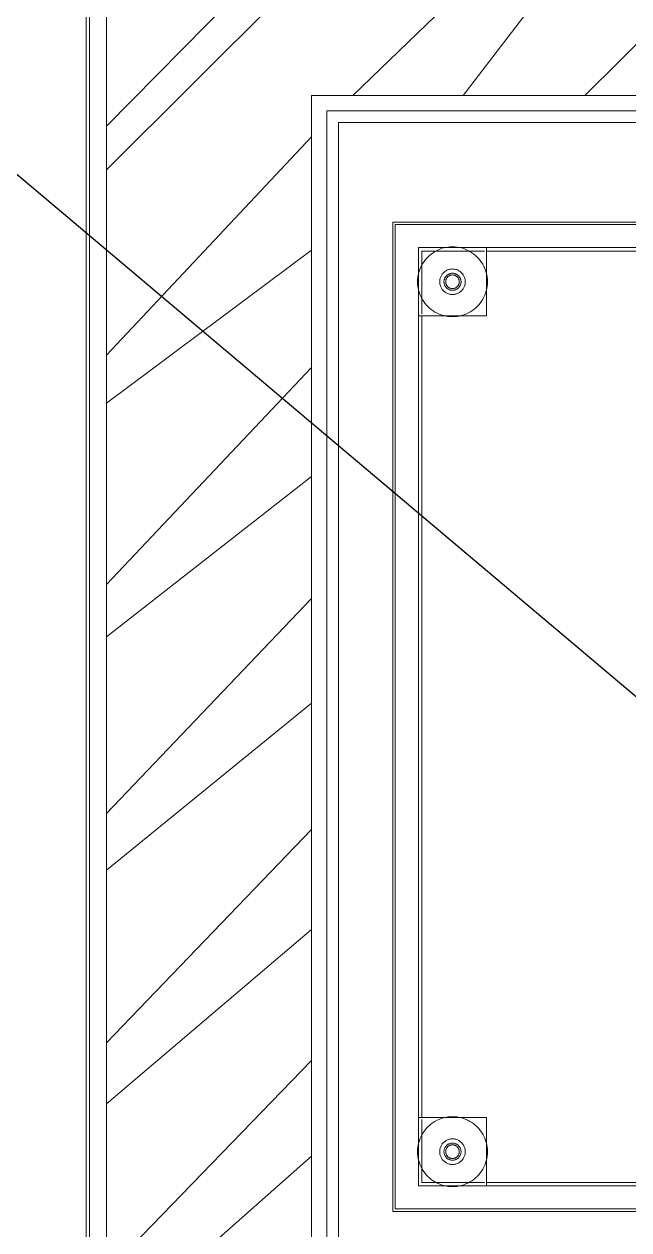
# Model space of a CAD drawing. Header units: millimetres. Extents: x -32 to 417638015, y -35 to 175284279.
# Drawn here: x 416312210 to 416312564, y 175270426 to 175271133 of the extents above; entities that cross this region are included whole.
import ezdxf
from ezdxf.enums import TextEntityAlignment as Align

# ---------------------------------------------------------------- set-up
doc = ezdxf.new("R2010")
doc.units = ezdxf.units.MM
for name, color, linetype, lineweight in [('_ЭМ_ТХ_пищеблок', 7, 'Continuous', 30), ('Атрибут', 7, 'Continuous', 5), ('ДОНМ_ТХ_(Нейтральное_мебель)', 7, 'Continuous', 0), ('Стены отделка', 7, 'Continuous', 30), ('Стены штриховка', 7, 'Continuous', 9), ('ШТРИХОВКА', 252, 'Continuous', 15)]:
    doc.layers.add(name, color=color, linetype=linetype, lineweight=lineweight)
doc.layers.add('PDF __ЭМ_Надписи', color=7, linetype='Continuous')
doc.layers.add('ЭОМ_Лотки рабочие', color=5, linetype='Continuous')
doc.styles.add('ISOCPEUR', font='isocpeur.ttf', dxfattribs={"width": 0.85, "height": 274.9999999999997})

# ---------------------------------------------------------------- blocks, each defined once
blk = doc.blocks.new('*U100')
at = {"color": 0}
for points in [[(580.0074338697923, 400), (580.0074338697923, 0), (0, 0), (0, 400), (580.0074338697923, 400)], [(578.5074338697923, 398.5), (578.5074338697923, 1.5), (1.5, 1.5), (1.5, 398.5), (578.5074338697923, 398.5)], [(15, 15), (15, 385)], [(565.0074338697923, 385), (565.0074338697923, 15)], [(17, 55), (17, 346.1000061035156)], [(563.0074338697923, 55), (563.0074338697923, 346.1000061035156)], [(35, 14.5), (36.36587524414062, 14.54541015625), (37.71505737304688, 14.6802978515625), (39.04379272460938, 14.9024658203125), (40.348388671875, 15.20977783203125), (41.625, 15.5999755859375), (42.869873046875, 16.071044921875), (44.07940673828125, 16.6207275390625), (45.249755859375, 17.24688720703125), (46.377197265625, 17.9473876953125), (47.45797729492188, 18.719970703125), (48.4884033203125, 19.5626220703125), (49.46466064453125, 20.47308349609375), (50.383056640625, 21.44921875), (51.23980712890625, 22.48883056640625), (52.03121948242188, 23.58984375), (52.75350952148438, 24.75), (53.3970947265625, 25.95562744140625), (53.95492553710938, 27.19146728515625), (54.42684936523438, 28.4532470703125), (54.81301879882812, 29.7366943359375), (55.11334228515625, 31.03741455078125), (55.32785034179688, 32.35107421875), (55.45660400390625, 33.67333984375), (55.49951171875, 35), (55.45660400390625, 36.32659912109375), (55.327880859375, 37.64892578125), (55.11334228515625, 38.96258544921875), (54.81298828125, 40.2633056640625), (54.4268798828125, 41.54669189453125), (53.95489501953125, 42.8084716796875), (53.3970947265625, 44.04437255859375), (52.75350952148438, 45.25), (52.03121948242188, 46.41015625), (51.23983764648438, 47.51116943359375), (50.383056640625, 48.55078125), (49.46466064453125, 49.5269775390625), (48.4884033203125, 50.4373779296875), (47.4580078125, 51.280029296875), (46.377197265625, 52.0526123046875), (45.249755859375, 52.75311279296875), (44.07940673828125, 53.3792724609375), (42.86990356445312, 53.928955078125), (41.62496948242188, 54.4000244140625), (40.34835815429688, 54.79022216796875), (39.0438232421875, 55.0975341796875), (37.715087890625, 55.3197021484375), (36.36590576171875, 55.45458984375), (33.63412475585938, 55.45458984375), (32.28494262695312, 55.3197021484375), (30.95620727539062, 55.0975341796875), (29.651611328125, 54.79022216796875), (28.375, 54.4000244140625), (27.13006591796875, 53.928955078125), (25.92059326171875, 53.3792724609375), (24.750244140625, 52.75311279296875), (23.62274169921875, 52.0526123046875), (22.54202270507812, 51.280029296875), (21.5115966796875, 50.4373779296875), (20.53533935546875, 49.52691650390625), (19.616943359375, 48.55078125), (18.76019287109375, 47.51116943359375), (17.96878051757812, 46.41015625), (17.24649047851562, 45.25), (16.6029052734375, 44.04437255859375), (16.0450439453125, 42.80853271484375), (15.57315063476562, 41.5467529296875), (15.18698120117188, 40.2633056640625), (14.88665771484375, 38.96258544921875), (14.67205810546875, 37.64892578125), (14.5433349609375, 36.32666015625), (14.50048828125, 35), (14.5433349609375, 33.67340087890625), (14.672119140625, 32.35107421875), (14.88665771484375, 31.03741455078125), (15.18701171875, 29.7366943359375), (15.5731201171875, 28.45330810546875), (16.04510498046875, 27.1915283203125), (16.6029052734375, 25.95562744140625), (17.24649047851562, 24.75), (17.96878051757812, 23.58984375), (18.76016235351562, 22.48883056640625), (19.616943359375, 21.44921875), (20.53533935546875, 20.4730224609375), (21.51162719726562, 19.5626220703125), (22.54205322265625, 18.719970703125), (23.62283325195312, 17.9473876953125), (24.750244140625, 17.24688720703125), (25.92059326171875, 16.6207275390625), (27.130126953125, 16.071044921875), (28.375, 15.5999755859375), (29.65164184570312, 15.20977783203125), (30.9561767578125, 14.9024658203125), (32.284912109375, 14.6802978515625), (33.63409423828125, 14.54541015625), (35, 14.5)], [(15, 55), (55, 55), (55, 15)], [(53.79998779296875, 17), (17, 17), (17, 53.79998779296875)], [(545.0074338697923, 14.5), (546.3732785963548, 14.54541015625), (547.7225217604173, 14.6802978515625), (549.0512571119798, 14.9024658203125), (550.3558225416673, 15.20977783203125), (551.6324338697923, 15.5999755859375), (552.8773679518235, 16.071044921875), (554.0868406080735, 16.6207275390625), (555.2571897291673, 17.24688720703125), (556.3846311354173, 17.9473876953125), (557.4654416822923, 18.719970703125), (558.4958371901048, 19.5626220703125), (559.4720945143235, 20.47308349609375), (560.3904905104173, 21.44921875), (561.2472409986985, 22.48883056640625), (562.0386838697923, 23.58984375), (562.7609739088548, 24.75), (563.404589631511, 25.95562744140625), (563.9623899244798, 27.19146728515625), (564.4343137526048, 28.4532470703125), (564.8204221510423, 29.7366943359375), (565.1208371901048, 31.03741455078125), (565.3353757643235, 32.35107421875), (565.4640989088548, 33.67333984375), (565.5069455885423, 35), (565.4640989088548, 36.32659912109375), (565.3353147291673, 37.64892578125), (565.1207761549485, 38.96258544921875), (564.8204221510423, 40.2633056640625), (564.4343137526048, 41.54669189453125), (563.9623899244798, 42.8084716796875), (563.404589631511, 44.04437255859375), (562.7609739088548, 45.25), (562.0386838697923, 46.41015625), (561.2473020338548, 47.51116943359375), (560.3904905104173, 48.55078125), (559.4720945143235, 49.5269775390625), (558.4958371901048, 50.4373779296875), (557.465380647136, 51.280029296875), (556.3846311354173, 52.0526123046875), (555.2571897291673, 52.75311279296875), (554.0868406080735, 53.3792724609375), (552.8773679518235, 53.928955078125), (551.6324338697923, 54.4000244140625), (550.3558225416673, 54.79022216796875), (549.0512571119798, 55.0975341796875), (547.7225217604173, 55.3197021484375), (546.373339631511, 55.45458984375), (543.6415891432298, 55.45458984375), (542.2923459791673, 55.3197021484375), (540.9636106276048, 55.0975341796875), (539.6590451979173, 54.79022216796875), (538.3824338697923, 54.4000244140625), (537.1375608229173, 53.928955078125), (535.928027131511, 53.3792724609375), (534.7576780104173, 52.75311279296875), (533.6302366041673, 52.0526123046875), (532.5494260572923, 51.280029296875), (531.5190305494798, 50.4373779296875), (530.542773225261, 49.52691650390625), (529.6243772291673, 48.55078125), (528.767626740886, 47.51116943359375), (527.9761838697923, 46.41015625), (527.2538938307298, 45.25), (526.6103391432298, 44.04437255859375), (526.0524778151048, 42.80853271484375), (525.5805539869798, 41.5467529296875), (525.194384553386, 40.2633056640625), (524.8940305494798, 38.96258544921875), (524.6795530104173, 37.64892578125), (524.5507688307298, 36.32666015625), (524.5079221510423, 35), (524.5507688307298, 33.67340087890625), (524.6795530104173, 32.35107421875), (524.894091584636, 31.03741455078125), (525.1944455885423, 29.7366943359375), (525.5805539869798, 28.45330810546875), (526.0524778151048, 27.1915283203125), (526.6102781080735, 25.95562744140625), (527.2538938307298, 24.75), (527.9761838697923, 23.58984375), (528.7675657057298, 22.48883056640625), (529.6243772291673, 21.44921875), (530.542773225261, 20.4730224609375), (531.5190305494798, 19.5626220703125), (532.5494260572923, 18.719970703125), (533.6302366041673, 17.9473876953125), (534.7576780104173, 17.24688720703125), (535.928027131511, 16.6207275390625), (537.137499787761, 16.071044921875), (538.3824338697923, 15.5999755859375), (539.6590451979173, 15.20977783203125), (540.9636106276048, 14.9024658203125), (542.2923459791673, 14.6802978515625), (543.6415281080735, 14.54541015625), (545.0074338697923, 14.5)], [(525.0074338697923, 15), (525.0074338697923, 55), (565.0074338697923, 55)], [(563.0074338697923, 53.79998779296875), (563.0074338697923, 17), (526.2074460768235, 17)], [(35, 42.5), (34.50027465820312, 42.4833984375), (34.00665283203125, 42.43402099609375), (33.52053833007812, 42.352783203125), (33.04327392578125, 42.2403564453125), (32.57623291015625, 42.0975341796875), (32.12078857421875, 41.92523193359375), (31.67825317382812, 41.72412109375), (31.25009155273438, 41.49505615234375), (30.83761596679688, 41.23876953125), (30.44219970703125, 40.95611572265625), (30.06524658203125, 40.6478271484375), (29.70806884765625, 40.31475830078125), (29.3720703125, 39.9576416015625), (29.05862426757812, 39.5772705078125), (28.76907348632812, 39.1744384765625), (28.50482177734375, 38.75), (28.26934814453125, 38.3089599609375), (28.06521606445312, 37.8568115234375), (27.892578125, 37.3951416015625), (27.7513427734375, 36.92559814453125), (27.64144897460938, 36.44970703125), (27.56298828125, 35.9691162109375), (27.51583862304688, 35.4853515625), (27.50018310546875, 35), (27.51583862304688, 34.5146484375), (27.56292724609375, 34.0308837890625), (27.6414794921875, 33.55029296875), (27.7513427734375, 33.07440185546875), (27.89260864257812, 32.6048583984375), (28.0653076171875, 32.14324951171875), (28.26934814453125, 31.69110107421875), (28.50482177734375, 31.25), (28.76907348632812, 30.8255615234375), (29.05859375, 30.4227294921875), (29.37210083007812, 30.0423583984375), (29.70806884765625, 29.68524169921875), (30.06527709960938, 29.3521728515625), (30.44223022460938, 29.0439453125), (30.83761596679688, 28.76123046875), (31.25009155273438, 28.50494384765625), (31.67828369140625, 28.27587890625), (32.12078857421875, 28.07476806640625), (32.57623291015625, 27.9024658203125), (33.04330444335938, 27.7596435546875), (33.52056884765625, 27.647216796875), (34.00668334960938, 27.56597900390625), (34.50027465820312, 27.5166015625), (35.49972534179688, 27.5166015625), (35.99334716796875, 27.56597900390625), (36.47946166992188, 27.647216796875), (36.95672607421875, 27.7596435546875), (37.42376708984375, 27.9024658203125), (37.87921142578125, 28.07476806640625), (38.32174682617188, 28.27587890625), (38.74990844726562, 28.50494384765625), (39.16238403320312, 28.76123046875), (39.55780029296875, 29.04388427734375), (39.93475341796875, 29.3521728515625), (40.29193115234375, 29.68524169921875), (40.6279296875, 30.0423583984375), (40.94137573242188, 30.4227294921875), (41.23092651367188, 30.8255615234375), (41.49517822265625, 31.25), (41.73065185546875, 31.6910400390625), (41.93478393554688, 32.1431884765625), (42.107421875, 32.6048583984375), (42.2486572265625, 33.07440185546875), (42.3585205078125, 33.55029296875), (42.43701171875, 34.0308837890625), (42.48416137695312, 34.5146484375), (42.49981689453125, 35), (42.48416137695312, 35.4853515625), (42.43707275390625, 35.9691162109375), (42.3585205078125, 36.44970703125), (42.2486572265625, 36.92559814453125), (42.10739135742188, 37.3951416015625), (41.9346923828125, 37.85675048828125), (41.73065185546875, 38.30889892578125), (41.49517822265625, 38.75), (41.23092651367188, 39.1744384765625), (40.94140625, 39.5772705078125), (40.62789916992188, 39.9576416015625), (40.29193115234375, 40.31475830078125), (39.93472290039062, 40.6478271484375), (39.55780029296875, 40.95611572265625), (39.16238403320312, 41.23876953125), (38.74990844726562, 41.49505615234375), (38.32171630859375, 41.72412109375), (37.87921142578125, 41.92523193359375), (37.42376708984375, 42.0975341796875), (36.95669555664062, 42.2403564453125), (36.47943115234375, 42.352783203125), (35.99331665039062, 42.43402099609375), (35.49972534179688, 42.4833984375), (35, 42.5)], [(545.0074338697923, 42.5), (544.5076780104173, 42.4833984375), (544.0140867018235, 42.43402099609375), (543.5279416822923, 42.352783203125), (543.0507077955735, 42.2403564453125), (542.5836667799485, 42.0975341796875), (542.1281614088548, 41.92523193359375), (541.6856565260423, 41.72412109375), (541.2575559401048, 41.49505615234375), (540.8450803541673, 41.23876953125), (540.4496335768235, 40.95611572265625), (540.0726804518235, 40.6478271484375), (539.7154416822923, 40.31475830078125), (539.3795041822923, 39.9576416015625), (539.0660276197923, 39.5772705078125), (538.7764768385423, 39.1744384765625), (538.512255647136, 38.75), (538.2767820143235, 38.3089599609375), (538.0726194166673, 37.8568115234375), (537.9000119947923, 37.3951416015625), (537.7587766432298, 36.92559814453125), (537.6489133619798, 36.44970703125), (537.5704221510423, 35.9691162109375), (537.5233030104173, 35.4853515625), (537.507616975261, 35), (537.5233030104173, 34.5146484375), (537.570361115886, 34.0308837890625), (537.6489133619798, 33.55029296875), (537.7587766432298, 33.07440185546875), (537.9000119947923, 32.6048583984375), (538.0727414869798, 32.14324951171875), (538.2767820143235, 31.69110107421875), (538.512255647136, 31.25), (538.7764768385423, 30.8255615234375), (539.0660276197923, 30.4227294921875), (539.3795041822923, 30.0423583984375), (539.7155027174485, 29.68524169921875), (540.0726194166673, 29.3521728515625), (540.4496335768235, 29.0439453125), (540.8450803541673, 28.76123046875), (541.2575559401048, 28.50494384765625), (541.6857175611985, 28.27587890625), (542.1281614088548, 28.07476806640625), (542.5836667799485, 27.9024658203125), (543.0507077955735, 27.7596435546875), (543.5280027174485, 27.647216796875), (544.0141477369798, 27.56597900390625), (544.5076780104173, 27.5166015625), (545.5071897291673, 27.5166015625), (546.000781037761, 27.56597900390625), (546.4869260572923, 27.647216796875), (546.964159944011, 27.7596435546875), (547.431200959636, 27.9024658203125), (547.8867063307298, 28.07476806640625), (548.3292112135423, 28.27587890625), (548.7573117994798, 28.50494384765625), (549.1697873854173, 28.76123046875), (549.565234162761, 29.04388427734375), (549.942187287761, 29.3521728515625), (550.2994260572923, 29.68524169921875), (550.6353635572923, 30.0423583984375), (550.9488401197923, 30.4227294921875), (551.2383909010423, 30.8255615234375), (551.5026120924485, 31.25), (551.738085725261, 31.6910400390625), (551.9422483229173, 32.1431884765625), (552.1148557447923, 32.6048583984375), (552.2560910963548, 33.07440185546875), (552.3659543776048, 33.55029296875), (552.4444455885423, 34.0308837890625), (552.4915647291673, 34.5146484375), (552.5072507643235, 35), (552.4915647291673, 35.4853515625), (552.4445066236985, 35.9691162109375), (552.3659543776048, 36.44970703125), (552.2560910963548, 36.92559814453125), (552.1148557447923, 37.3951416015625), (551.9421262526048, 37.85675048828125), (551.738085725261, 38.30889892578125), (551.5026120924485, 38.75), (551.2383909010423, 39.1744384765625), (550.9488401197923, 39.5772705078125), (550.6353635572923, 39.9576416015625), (550.299365022136, 40.31475830078125), (549.9422483229173, 40.6478271484375), (549.5651731276048, 40.95611572265625), (549.1697873854173, 41.23876953125), (548.7573117994798, 41.49505615234375), (548.329150178386, 41.72412109375), (547.8867063307298, 41.92523193359375), (547.431200959636, 42.0975341796875), (546.964159944011, 42.2403564453125), (546.486865022136, 42.352783203125), (546.0007200026048, 42.43402099609375), (545.5071897291673, 42.4833984375), (545.0074338697923, 42.5)], [(35, 40), (34.66683959960938, 39.9888916015625), (34.33779907226562, 39.9560546875), (34.01370239257812, 39.90185546875), (33.69552612304688, 39.826904296875), (33.38418579101562, 39.731689453125), (33.08050537109375, 39.6168212890625), (32.7855224609375, 39.4827880859375), (32.50006103515625, 39.33001708984375), (32.22506713867188, 39.1591796875), (31.96148681640625, 38.97076416015625), (31.71014404296875, 38.7652587890625), (31.4720458984375, 38.54315185546875), (31.248046875, 38.3050537109375), (31.0390625, 38.051513671875), (30.84603881835938, 37.782958984375), (30.66986083984375, 37.5), (30.51290893554688, 37.2059326171875), (30.37686157226562, 36.904541015625), (30.26168823242188, 36.5968017578125), (30.16757202148438, 36.28369140625), (30.09429931640625, 35.96649169921875), (30.0419921875, 35.64605712890625), (30.01055908203125, 35.32354736328125), (30.0001220703125, 35), (30.01058959960938, 34.67645263671875), (30.04196166992188, 34.3538818359375), (30.09429931640625, 34.03350830078125), (30.16754150390625, 33.71630859375), (30.26171875, 33.40325927734375), (30.3768310546875, 33.095458984375), (30.51287841796875, 32.7940673828125), (30.66986083984375, 32.5), (30.84600830078125, 32.217041015625), (31.0390625, 31.948486328125), (31.248046875, 31.6949462890625), (31.47201538085938, 31.45684814453125), (31.71017456054688, 31.2347412109375), (31.96142578125, 31.02923583984375), (32.22506713867188, 30.8408203125), (32.50006103515625, 30.66998291015625), (32.78549194335938, 30.51727294921875), (33.08053588867188, 30.3831787109375), (33.38412475585938, 30.268310546875), (33.69552612304688, 30.173095703125), (34.01370239257812, 30.09814453125), (34.3377685546875, 30.0439453125), (34.6668701171875, 30.0111083984375), (35.33316040039062, 30.0111083984375), (35.66220092773438, 30.0439453125), (35.98629760742188, 30.09814453125), (36.30447387695312, 30.173095703125), (36.61581420898438, 30.268310546875), (36.91949462890625, 30.3831787109375), (37.2144775390625, 30.5172119140625), (37.49993896484375, 30.66998291015625), (37.77493286132812, 30.8408203125), (38.03854370117188, 31.02923583984375), (38.28985595703125, 31.2347412109375), (38.52798461914062, 31.45684814453125), (38.751953125, 31.6949462890625), (38.9609375, 31.948486328125), (39.15399169921875, 32.217041015625), (39.33013916015625, 32.5), (39.48709106445312, 32.7940673828125), (39.62313842773438, 33.095458984375), (39.73831176757812, 33.4031982421875), (39.83242797851562, 33.71630859375), (39.90570068359375, 34.03350830078125), (39.9580078125, 34.35394287109375), (39.98944091796875, 34.67645263671875), (39.9998779296875, 35), (39.98941040039062, 35.32354736328125), (39.95803833007812, 35.6461181640625), (39.90570068359375, 35.96649169921875), (39.83245849609375, 36.28369140625), (39.73828125, 36.59674072265625), (39.6231689453125, 36.904541015625), (39.48712158203125, 37.2059326171875), (39.33013916015625, 37.5), (39.15399169921875, 37.782958984375), (38.9609375, 38.051513671875), (38.751953125, 38.3050537109375), (38.52798461914062, 38.54315185546875), (38.28988647460938, 38.7652587890625), (38.03857421875, 38.97076416015625), (37.77493286132812, 39.1591796875), (37.49993896484375, 39.33001708984375), (37.21450805664062, 39.48272705078125), (36.91949462890625, 39.6168212890625), (36.61587524414062, 39.731689453125), (36.30447387695312, 39.826904296875), (35.98629760742188, 39.90185546875), (35.6622314453125, 39.9560546875), (35.3331298828125, 39.9888916015625), (35, 40)], [(35, 39), (34.73348999023438, 38.9910888671875), (34.47021484375, 38.96484375), (34.21099853515625, 38.92144775390625), (33.9564208984375, 38.86151123046875), (33.70736694335938, 38.785400390625), (33.46441650390625, 38.6934814453125), (33.2283935546875, 38.586181640625), (33.00006103515625, 38.4639892578125), (32.78005981445312, 38.32733154296875), (32.56918334960938, 38.17657470703125), (32.36810302734375, 38.01214599609375), (32.1776123046875, 37.83447265625), (31.99844360351562, 37.64404296875), (31.83123779296875, 37.441162109375), (31.67681884765625, 37.22637939453125), (31.535888671875, 37), (31.41030883789062, 36.7647705078125), (31.301513671875, 36.52362060546875), (31.20944213867188, 36.27740478515625), (31.13406372070312, 36.0269775390625), (31.075439453125, 35.773193359375), (31.03359985351562, 35.516845703125), (31.00848388671875, 35.25885009765625), (31.00009155273438, 35), (31.00848388671875, 34.74114990234375), (31.03359985351562, 34.483154296875), (31.075439453125, 34.226806640625), (31.134033203125, 33.9730224609375), (31.20941162109375, 33.72259521484375), (31.30148315429688, 33.47637939453125), (31.41030883789062, 33.2352294921875), (31.535888671875, 33), (31.67681884765625, 32.77362060546875), (31.83126831054688, 32.558837890625), (31.99844360351562, 32.35595703125), (32.17767333984375, 32.16546630859375), (32.36807250976562, 31.98785400390625), (32.5692138671875, 31.82342529296875), (32.78009033203125, 31.67266845703125), (33.00006103515625, 31.5360107421875), (33.22842407226562, 31.413818359375), (33.46441650390625, 31.30657958984375), (33.70730590820312, 31.21466064453125), (33.9564208984375, 31.13848876953125), (34.2109375, 31.07855224609375), (34.47024536132812, 31.03515625), (34.73348999023438, 31.00885009765625), (35.26651000976562, 31.0089111328125), (35.52978515625, 31.03515625), (35.78900146484375, 31.07855224609375), (36.0435791015625, 31.13848876953125), (36.29263305664062, 31.214599609375), (36.53558349609375, 31.3065185546875), (36.7716064453125, 31.413818359375), (36.99993896484375, 31.5360107421875), (37.21994018554688, 31.67266845703125), (37.43081665039062, 31.82342529296875), (37.63189697265625, 31.98785400390625), (37.8223876953125, 32.16552734375), (38.00155639648438, 32.35595703125), (38.16876220703125, 32.558837890625), (38.32318115234375, 32.77362060546875), (38.464111328125, 33), (38.58969116210938, 33.2352294921875), (38.698486328125, 33.47637939453125), (38.79055786132812, 33.72259521484375), (38.86593627929688, 33.9730224609375), (38.924560546875, 34.226806640625), (38.96640014648438, 34.483154296875), (38.99151611328125, 34.74114990234375), (38.99990844726562, 35), (38.99151611328125, 35.25885009765625), (38.96640014648438, 35.516845703125), (38.924560546875, 35.773193359375), (38.865966796875, 36.0269775390625), (38.79058837890625, 36.27740478515625), (38.69851684570312, 36.52362060546875), (38.58969116210938, 36.7647705078125), (38.464111328125, 37), (38.32318115234375, 37.22637939453125), (38.16876220703125, 37.441162109375), (38.00155639648438, 37.64404296875), (37.82232666015625, 37.83453369140625), (37.63192749023438, 38.01214599609375), (37.4307861328125, 38.17657470703125), (37.21990966796875, 38.32733154296875), (36.99993896484375, 38.4639892578125), (36.77157592773438, 38.586181640625), (36.53558349609375, 38.69342041015625), (36.29269409179688, 38.78533935546875), (36.0435791015625, 38.86151123046875), (35.7890625, 38.92144775390625), (35.52975463867188, 38.96484375), (35.26651000976562, 38.99114990234375), (35, 39)], [(545.0074338697923, 40), (544.6743039869798, 39.9888916015625), (544.3452024244798, 39.9560546875), (544.0211057447923, 39.90185546875), (543.7029905104173, 39.826904296875), (543.3915891432298, 39.731689453125), (543.087939240886, 39.6168212890625), (542.7929563307298, 39.4827880859375), (542.5074949049485, 39.33001708984375), (542.2325315260423, 39.1591796875), (541.9688596510423, 38.97076416015625), (541.717577912761, 38.7652587890625), (541.4794797682298, 38.54315185546875), (541.2554807447923, 38.3050537109375), (541.0464963697923, 38.051513671875), (540.8534421705735, 37.782958984375), (540.677294709636, 37.5), (540.5203733229173, 37.2059326171875), (540.3842649244798, 36.904541015625), (540.2691526197923, 36.5968017578125), (540.1750364088548, 36.28369140625), (540.1017331861985, 35.96649169921875), (540.0494260572923, 35.64605712890625), (540.0179929518235, 35.32354736328125), (540.0075559401048, 35), (540.0180539869798, 34.67645263671875), (540.0494260572923, 34.3538818359375), (540.1017331861985, 34.03350830078125), (540.1749753736985, 33.71630859375), (540.2691526197923, 33.40325927734375), (540.3842649244798, 33.095458984375), (540.520312287761, 32.7940673828125), (540.677294709636, 32.5), (540.8534421705735, 32.217041015625), (541.0464963697923, 31.948486328125), (541.2554807447923, 31.6949462890625), (541.4794797682298, 31.45684814453125), (541.7175168776048, 31.2347412109375), (541.9688596510423, 31.02923583984375), (542.2325315260423, 30.8408203125), (542.5074949049485, 30.66998291015625), (542.7929563307298, 30.51727294921875), (543.087939240886, 30.3831787109375), (543.3915891432298, 30.268310546875), (543.7029905104173, 30.173095703125), (544.0211057447923, 30.09814453125), (544.3452024244798, 30.0439453125), (544.6743039869798, 30.0111083984375), (545.3405637526048, 30.0111083984375), (545.6696653151048, 30.0439453125), (545.9937619947923, 30.09814453125), (546.3118772291673, 30.173095703125), (546.6232785963548, 30.268310546875), (546.9269284986985, 30.3831787109375), (547.2219114088548, 30.5172119140625), (547.507372834636, 30.66998291015625), (547.7823362135423, 30.8408203125), (548.0460080885423, 31.02923583984375), (548.2972898268235, 31.2347412109375), (548.5353879713548, 31.45684814453125), (548.7593869947923, 31.6949462890625), (548.9683713697923, 31.948486328125), (549.161425569011, 32.217041015625), (549.3375730299485, 32.5), (549.4944944166673, 32.7940673828125), (549.6306028151048, 33.095458984375), (549.7457151197923, 33.4031982421875), (549.8398313307298, 33.71630859375), (549.913134553386, 34.03350830078125), (549.9654416822923, 34.35394287109375), (549.996874787761, 34.67645263671875), (550.0073117994798, 35), (549.9968137526048, 35.32354736328125), (549.9654416822923, 35.6461181640625), (549.913134553386, 35.96649169921875), (549.839892365886, 36.28369140625), (549.7457151197923, 36.59674072265625), (549.6306028151048, 36.904541015625), (549.4945554518235, 37.2059326171875), (549.3375730299485, 37.5), (549.161425569011, 37.782958984375), (548.9684324049485, 38.051513671875), (548.7593869947923, 38.3050537109375), (548.5353879713548, 38.54315185546875), (548.2973508619798, 38.7652587890625), (548.0460080885423, 38.97076416015625), (547.7823362135423, 39.1591796875), (547.507372834636, 39.33001708984375), (547.2219114088548, 39.48272705078125), (546.9269284986985, 39.6168212890625), (546.6232785963548, 39.731689453125), (546.3118772291673, 39.826904296875), (545.9937619947923, 39.90185546875), (545.6696653151048, 39.9560546875), (545.3405637526048, 39.9888916015625), (545.0074338697923, 40)], [(545.0074338697923, 39), (544.7409543776048, 38.9910888671875), (544.4776487135423, 38.96484375), (544.2184324049485, 38.92144775390625), (543.9638547682298, 38.86151123046875), (543.7147092604173, 38.785400390625), (543.4718503736985, 38.6934814453125), (543.2358274244798, 38.586181640625), (543.0074338697923, 38.4639892578125), (542.7874631666673, 38.32733154296875), (542.5766477369798, 38.17657470703125), (542.375536897136, 38.01214599609375), (542.1850461744798, 37.83447265625), (542.0058469557298, 37.64404296875), (541.838671662761, 37.441162109375), (541.6842527174485, 37.22637939453125), (541.5433225416673, 37), (541.4177121901048, 36.7647705078125), (541.3089475416673, 36.52362060546875), (541.2167844557298, 36.27740478515625), (541.141406037761, 36.0269775390625), (541.0828733229173, 35.773193359375), (541.0409421705735, 35.516845703125), (541.015917756511, 35.25885009765625), (541.0074949049485, 35), (541.0158567213548, 34.74114990234375), (541.0410032057298, 34.483154296875), (541.0828733229173, 34.226806640625), (541.1414670729173, 33.9730224609375), (541.2167844557298, 33.72259521484375), (541.3089475416673, 33.47637939453125), (541.4177121901048, 33.2352294921875), (541.5433225416673, 33), (541.6842527174485, 32.77362060546875), (541.838671662761, 32.558837890625), (542.0058469557298, 32.35595703125), (542.185107209636, 32.16546630859375), (542.3754758619798, 31.98785400390625), (542.5766477369798, 31.82342529296875), (542.7875242018235, 31.67266845703125), (543.0074949049485, 31.5360107421875), (543.2358274244798, 31.413818359375), (543.4717893385423, 31.30657958984375), (543.7147092604173, 31.21466064453125), (543.9638547682298, 31.13848876953125), (544.2183713697923, 31.07855224609375), (544.4776487135423, 31.03515625), (544.7409543776048, 31.00885009765625), (545.2739133619798, 31.0089111328125), (545.5372190260423, 31.03515625), (545.796435334636, 31.07855224609375), (546.0510129713548, 31.13848876953125), (546.3001584791673, 31.214599609375), (546.543017365886, 31.3065185546875), (546.7790403151048, 31.413818359375), (547.0074338697923, 31.5360107421875), (547.2274045729173, 31.67266845703125), (547.4382200026048, 31.82342529296875), (547.6393308424485, 31.98785400390625), (547.8298215651048, 32.16552734375), (548.0090207838548, 32.35595703125), (548.1761960768235, 32.558837890625), (548.330615022136, 32.77362060546875), (548.4715451979173, 33), (548.5971555494798, 33.2352294921875), (548.7059201979173, 33.47637939453125), (548.7980832838548, 33.72259521484375), (548.8734617018235, 33.9730224609375), (548.9319944166673, 34.226806640625), (548.973925569011, 34.483154296875), (548.9989499830735, 34.74114990234375), (549.007372834636, 35), (548.9990110182298, 35.25885009765625), (548.9738645338548, 35.516845703125), (548.9319944166673, 35.773193359375), (548.8734006666673, 36.0269775390625), (548.7980832838548, 36.27740478515625), (548.7059201979173, 36.52362060546875), (548.5971555494798, 36.7647705078125), (548.4715451979173, 37), (548.330615022136, 37.22637939453125), (548.1761350416673, 37.441162109375), (548.0090207838548, 37.64404296875), (547.8297605299485, 37.83453369140625), (547.6393918776048, 38.01214599609375), (547.4382200026048, 38.17657470703125), (547.227343537761, 38.32733154296875), (547.007372834636, 38.4639892578125), (546.7790403151048, 38.586181640625), (546.5430784010423, 38.69342041015625), (546.3001584791673, 38.78533935546875), (546.0510129713548, 38.86151123046875), (545.7964963697923, 38.92144775390625), (545.5372190260423, 38.96484375), (545.2739133619798, 38.99114990234375), (545.0074338697923, 39)], [(565.0074338697923, 15), (15, 15)], [(525.0074338697923, 17), (55, 17)]]:
    blk.add_lwpolyline(points, dxfattribs=at)
blk = doc.blocks.new('_ЭМ_ТХ_Пищеблок')
at = {"layer": 'ДОНМ_ТХ_(Нейтральное_мебель)', "color": 8, "xscale": -1, "rotation": 270}
blk.add_blockref('*U100', (54171.02015153598, 40892.47962719887), dxfattribs=at)
at = {"layer": 'Атрибут', "color": 8, "style": 'ISOCPEUR', "width": 0.85}
blk.add_attdef('№_ПОЗИЦИИ', text='', height=150, rotation=90, dxfattribs=at).set_placement((58331.67525722168, 39155.16258932042), align=Align.MIDDLE_CENTER)
blk = doc.blocks.new('ТХ пищеблок....')
at = {"layer": 'ДОНМ_ТХ_(Нейтральное_мебель)', "color": 8, "xscale": -1, "rotation": 270}
blk.add_blockref('*U100', (1505.728502779093, 25560.33696879284), dxfattribs=at)
blk = doc.blocks.new('1 этаж')
at = {"layer": 'Стены штриховка'}
h = blk.add_hatch(dxfattribs=at)
h.set_pattern_fill('ANSI32', color=8, scale=10)
h.set_pattern_definition([(45, (-31496.66335460375, 188.9018102923583), (-67.35192090801866, 67.35192090801866), []), (45, (-31451.76205460375, 188.9018102923583), (-67.35192090801866, 67.35192090801866), [])])
h.paths.add_polyline_path([(48180.15739901119, 39580.59357071416), (48705.15739901114, 39580.59357071418), (48705.15739901114, 39700.59357071418), (48060.15739901119, 39700.59357071418), (48060.15739901119, 37262.86745037336), (48180.15739901122, 37260.83786413429)])
h.paths.add_polyline_path([(49875.15739901114, 39580.59357071413), (50447.65739901114, 39580.59357071413), (50447.65739901114, 39700.59357071418), (49635.15739901114, 39700.59357071418), (49635.15739901114, 39580.59357071418), (49755.15739901114, 39580.59357071418), (49755.15739901114, 37234.19954474653), (49875.15739901114, 37232.16995850745)])
h.paths.add_polyline_path([(51953.91662307477, 39700.59357071418), (51377.65739901114, 39700.59357071418), (51377.65739901108, 39580.59357071418), (51495.15739901111, 39580.59357071418), (51495.15739901111, 37204.77054428005), (51615.15739901111, 37202.74095804099), (51615.15739901111, 39580.59357071413), (51953.91662307479, 39580.59357071418)])
h.paths.add_polyline_path([(53340.15739901111, 39700.59357071418), (53328.15739901114, 39700.59357071418), (52883.91662307479, 39700.59357071413), (52883.91662307477, 39580.59357071413), (53340.15739901111, 39580.59357071413)])
h.paths.add_polyline_path([(53340.15739901114, 41017.7070296934), (53460.15739901108, 41017.7070296934), (53460.15739901108, 41147.70702969341), (55390.67991990966, 41147.7070296934), (55389.70939402498, 41267.7070296934), (53340.15739901114, 41267.7070296934)])
h.paths.add_polyline_path([(53460.15739901111, 39987.7070296934), (53340.15739901114, 39987.7070296934), (53340.15739901114, 37193.56851621989), (53340.49561501323, 37193.5627958987), (53460.15739901111, 37177.01477185852)])
at = {"layer": 'Стены отделка', "color": 8, "lineweight": 9}
for p, q in [((48048.15739901122, 39710.59357071416), (48048.15739901122, 37295.07498558183)), ((48060.15739901119, 37262.86745037336), (48060.15739901119, 39700.59357071418)), ((48180.15739901122, 37260.83786413429), (48180.15739901119, 39580.59357071416)), ((48196.05739901122, 37295.573949597), (48196.05739901119, 39564.69357071418)), ((48196.05739901119, 39564.69357071418), (48705.15739901114, 39564.69357071418))]:
    blk.add_line(p, q, dxfattribs=at)
at = {"layer": 'Стены штриховка', "color": 8}
for p, q in [((48050.15739901122, 39712.59357071416), (48050.15739901125, 37293.04087310802)), ((48705.15739901114, 39580.59357071418), (48180.15739901119, 39580.59357071416)), ((48189.15739901119, 37295.69065080574), (48189.15739901119, 39571.59357071415)), ((48189.15739901116, 39571.59357071416), (48705.15739901114, 39571.59357071419))]:
    blk.add_line(p, q, dxfattribs=at)
at = {"layer": 'ЭОМ_Лотки рабочие'}
blk.add_blockref('ТХ пищеблок....', (46722.0575752336, 13366.04446869802), dxfattribs=at)

msp = doc.modelspace()

# ---------------------------------------------------------------- linework, layer by layer
at = {"layer": 'PDF __ЭМ_Надписи', "lineweight": 25}
msp.add_lwpolyline([(416315886.7782365, 175267936.5098174), (416308077.7933159, 175274530.5116096), (416304898.5792037, 175274530.5116096)], dxfattribs=at)

# ---------------------------------------------------------------- block references
at = {"layer": '_ЭМ_ТХ_пищеблок', "lineweight": 50}
msp.add_blockref('_ЭМ_ТХ_Пищеблок', (416258254.8670169, 175229544.5649611), dxfattribs=at)
at = {"layer": 'ШТРИХОВКА'}
msp.add_blockref('1 этаж', (416264198.1010904, 175231510.6631508), dxfattribs=at)

doc.saveas('drawing.dxf')
